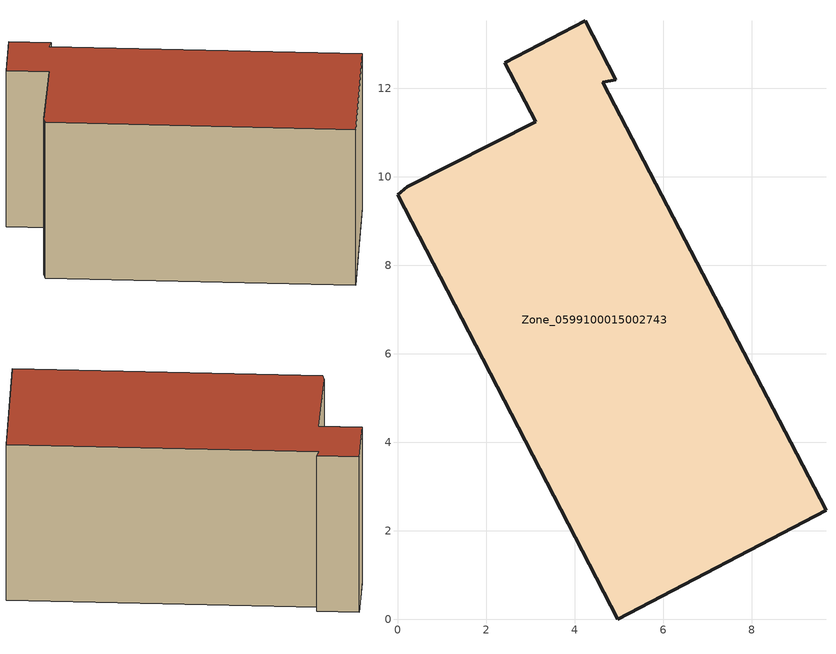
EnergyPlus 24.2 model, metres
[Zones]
Zone_0599100015002743
 floor ground (C_G): 3.12,11.25 2.43,12.58 4.25,13.53 4.93,12.2 4.64,12.13 9.68,2.47 4.98,0 0,9.6 0.23,9.78 z1.26
 wall outside (C_F): 4.93,12.2 4.25,13.53 2.43,12.58 3.12,11.25 0.23,9.78 0,9.6 4.98,0 9.68,2.47 4.64,12.13 4.93,12.2 z1.26:7.51
 roof outside (C_R): 9.68,2.47 4.64,12.13 4.93,12.2 4.25,13.53 2.43,12.58 3.12,11.25 0.23,9.78 0,9.6 4.98,0 z7.51
[BUILDING]
Pand.0599100015002743: North Axis=0; Terrain=City; Loads Convergence Tolerance Value=0.04; Temperature Convergence Tolerance Value=0.4; Solar Distribution=FullExterior; Maximum Number of Warmup Days=25; Minimum Number of Warmup Days=1
[Site:Location]
Rotterdam.The.Hague.AP_ZH_NLD Design_Conditions: Latitude=51.96; Longitude=4.45; Time Zone=1; Elevation=-4.5
[SITE:GROUNDTEMPERATURE:BUILDINGSURFACE]
18, 18, 18, 18, 18, 18, 18, 18, 18, 18, 18, 18
[MATERIAL] Thermal Absorptance=0.9; Solar Absorptance=0.7; Visible Absorptance=0.7
Name | Roughness | Thickness | Conductivity | Density | Specific Heat
G.TI.1975-1991 | MediumSmooth | 0.15 | 0.288461 | 540 | 1210
F.TI.1975-1991 | Rough | 0.3 | 0.230769 | 1920 | 840
R.TI.1975-1991 | MediumRough | 0.2 | 0.153846 | 1500 | 1000
[CONSTRUCTION]
C_G: G.TI.1975-1991
C_F: F.TI.1975-1991
C_R: R.TI.1975-1991
[ZONE]
Zone_0599100015002743: Type=1; Multiplier=1; Ceiling Height=Autocalculate; Volume=Autocalculate; Floor Area=autocalculate; Part of Total Floor Area=Yes
[ZONEINFILTRATION:DESIGNFLOWRATE]
Infil_Zone_0599100015002743: Zone or ZoneList or Space or SpaceList=Zone_0599100015002743; Schedule=AlwaysOn; Design Flow Rate Calculation Method=Flow/Area; Flow Rate per Floor Area=0.003; Constant Term Coefficient=1; Temperature Term Coefficient=0; Velocity Term Coefficient=0; Velocity Squared Term Coefficient=0
[HVACTEMPLATE:ZONE:IDEALLOADSAIRSYSTEM]
Zone_0599100015002743: Maximum Heating Supply Air Temperature=50; Minimum Cooling Supply Air Temperature=13; Maximum Heating Supply Air Humidity Ratio=0.0156; Minimum Cooling Supply Air Humidity Ratio=0.0077; Heating Limit=NoLimit; Cooling Limit=NoLimit; Dehumidification Control Type=ConstantSensibleHeatRatio; Cooling Sensible Heat Ratio=0.7; Dehumidification Setpoint=60; Humidification Control Type=None; Humidification Setpoint=30; Outdoor Air Method=None; Outdoor Air Flow Rate per Person=0.00944; Outdoor Air Flow Rate per Zone Floor Area=0; Outdoor Air Flow Rate per Zone=0; Demand Controlled Ventilation Type=None; Outdoor Air Economizer Type=NoEconomizer; Heat Recovery Type=None; Sensible Heat Recovery Effectiveness=0.7; Latent Heat Recovery Effectiveness=0.65
[ZONECONTROL:THERMOSTAT]
ThermostatControl_Zone_0599100015002743: Zone or ZoneList=Zone_0599100015002743; Control Type Schedule=DualSetpointControlType; Control 1=Thermostat_Zone_0599100015002743; Temperature Difference Between Cutout And Setpoint=0
[THERMOSTATSETPOINT:DUALSETPOINT]
Thermostat_Zone_0599100015002743: Heating Setpoint Temperature Schedule=HeatingSetpoint_Zone_0599100015002743; Cooling Setpoint Temperature Schedule=CoolingSetpoint_Zone_0599100015002743
[SCHEDULE:COMPACT]
HeatingSetpoint_Zone_0599100015002743: Through: 12/31, For: AllDays, Until: 24:00, 21
CoolingSetpoint_Zone_0599100015002743: Through: 12/31, For: AllDays, Until: 24:00, 24
DualSetpointControlType: Through: 12/31, For: AllDays, Until: 24:00, 4
AlwaysOn: Through: 12/31, For: AllDays, Until: 24:00, 1
